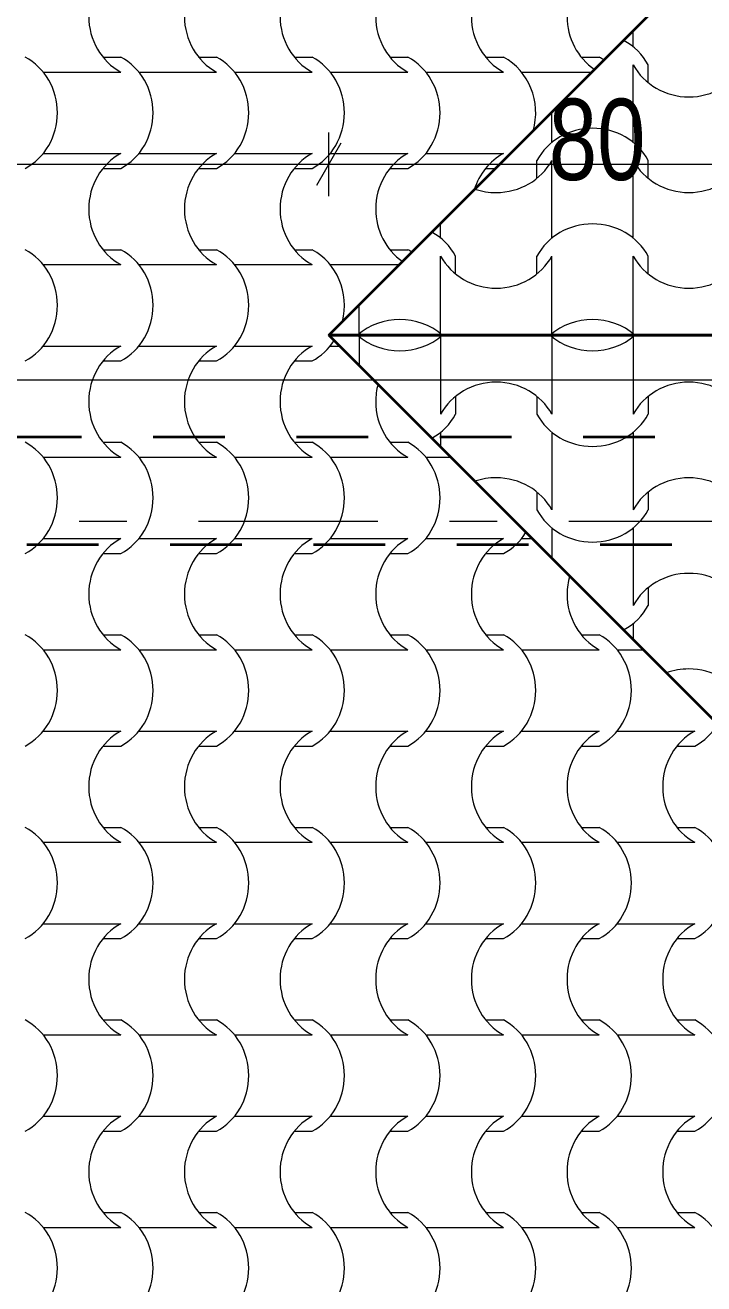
# Model space of a CAD drawing. Header units: millimetres. Extents: x -440 to 2671, y 0 to 297.
# Drawn here: x -174.78 to -154.74, y 137.47 to 174.66 of the extents above; entities that cross this region are included whole.
import ezdxf

# ---------------------------------------------------------------- set-up
doc = ezdxf.new("R2010")
doc.units = ezdxf.units.MM
doc.header["$MEASUREMENT"] = 0
doc.set_wipeout_variables(frame=1)
for name, pattern in [('- Двойно прекъснати линии', [10.936111, 5.291667, -2.116667, 1.411111, -2.116667]), ('- Прекъснати линия', [4.233333, 2.116667, -2.116667]), ('Wipeout_Contour', [1000, 0, -1000])]:
    doc.linetypes.add(name, pattern=pattern)
for name, color, linetype, lineweight, true_color in [('1', 7, 'Continuous', 13, 0x2b2b2b), ('65', 7, 'Continuous', 20, 0x4e4e4e), ('85', 7, 'Continuous', 20, 0x404040)]:
    doc.layers.add(name, color=color, linetype=linetype, lineweight=lineweight, true_color=true_color)
doc.layers.add('102', color=254, linetype='Continuous', lineweight=15)
doc.layers.add('41', color=7, linetype='Continuous', lineweight=35)
doc.styles.add('GENERATED_STYLE_6', font='GOTHIC.TTF')

# ---------------------------------------------------------------- blocks, each defined once
blk = doc.blocks.new('*X45')
at = {"layer": '102', "color": 254, "linetype": 'Continuous', "lineweight": 15}
for p, q in [((267.705, 173.711), (268.232, 173.711)), ((270.53, 173.711), (271.057, 173.711)), ((273.356, 173.711), (273.882, 173.711)), ((276.181, 173.711), (276.708, 173.711)), ((279.006, 173.711), (279.533, 173.711)), ((281.832, 173.711), (282.359, 173.711)), ((265.94, 173.271), (267.086, 173.271)), ((267.086, 173.271), (268.232, 173.271)), ((268.765, 173.271), (269.911, 173.271)), ((269.911, 173.271), (271.057, 173.271)), ((271.591, 173.271), (272.736, 173.271)), ((272.736, 173.271), (273.882, 173.271)), ((274.416, 173.271), (275.562, 173.271)), ((275.562, 173.271), (276.708, 173.271)), ((277.241, 173.271), (278.387, 173.271)), ((278.387, 173.271), (279.533, 173.271)), ((280.067, 173.271), (281.213, 173.271)), ((281.213, 173.271), (282.144, 173.271)), ((265.94, 170.866), (267.086, 170.866)), ((267.086, 170.866), (268.232, 170.866)), ((268.765, 170.866), (269.911, 170.866)), ((269.911, 170.866), (271.057, 170.866)), ((271.591, 170.866), (272.736, 170.866)), ((272.736, 170.866), (273.882, 170.866)), ((274.416, 170.866), (275.562, 170.866)), ((275.562, 170.866), (276.708, 170.866)), ((277.241, 170.866), (278.387, 170.866)), ((278.387, 170.866), (279.533, 170.866)), ((267.705, 170.426), (268.232, 170.426)), ((270.53, 170.426), (271.057, 170.426)), ((273.356, 170.426), (273.882, 170.426)), ((276.181, 170.426), (276.708, 170.426)), ((279.006, 170.426), (279.299, 170.426)), ((267.705, 168.021), (268.232, 168.021)), ((270.53, 168.021), (271.057, 168.021)), ((273.356, 168.021), (273.882, 168.021)), ((276.181, 168.021), (276.708, 168.021)), ((265.94, 167.581), (267.086, 167.581)), ((267.086, 167.581), (268.232, 167.581)), ((268.765, 167.581), (269.911, 167.581)), ((269.911, 167.581), (271.057, 167.581)), ((271.591, 167.581), (272.736, 167.581)), ((272.736, 167.581), (273.882, 167.581)), ((274.416, 167.581), (275.562, 167.581)), ((275.562, 167.581), (276.455, 167.581)), ((265.94, 165.176), (267.086, 165.176)), ((267.086, 165.176), (268.232, 165.176)), ((268.765, 165.176), (269.911, 165.176)), ((269.911, 165.176), (271.057, 165.176)), ((271.591, 165.176), (272.736, 165.176)), ((272.736, 165.176), (273.882, 165.176)), ((274.416, 165.176), (274.693, 165.176)), ((267.705, 164.736), (268.232, 164.736)), ((270.53, 164.736), (271.057, 164.736)), ((273.356, 164.736), (273.882, 164.736)), ((267.705, 162.332), (268.232, 162.332)), ((270.53, 162.332), (271.057, 162.332)), ((273.356, 162.332), (273.882, 162.332)), ((276.181, 162.332), (276.708, 162.332)), ((265.94, 161.892), (267.086, 161.892)), ((267.086, 161.892), (268.232, 161.892)), ((268.765, 161.892), (269.911, 161.892)), ((269.911, 161.892), (271.057, 161.892)), ((271.591, 161.892), (272.736, 161.892)), ((272.736, 161.892), (273.882, 161.892)), ((274.416, 161.892), (275.562, 161.892)), ((275.562, 161.892), (276.708, 161.892)), ((277.241, 161.892), (277.978, 161.892)), ((265.94, 159.487), (267.086, 159.487)), ((267.086, 159.487), (268.232, 159.487)), ((268.765, 159.487), (269.911, 159.487)), ((269.911, 159.487), (271.057, 159.487)), ((271.591, 159.487), (272.736, 159.487)), ((272.736, 159.487), (273.882, 159.487)), ((274.416, 159.487), (275.562, 159.487)), ((275.562, 159.487), (276.708, 159.487)), ((277.241, 159.487), (278.387, 159.487)), ((278.387, 159.487), (279.533, 159.487)), ((280.067, 159.487), (280.382, 159.487)), ((267.705, 159.047), (268.232, 159.047)), ((270.53, 159.047), (271.057, 159.047)), ((273.356, 159.047), (273.882, 159.047)), ((276.181, 159.047), (276.708, 159.047)), ((279.006, 159.047), (279.533, 159.047)), ((267.705, 156.642), (268.232, 156.642)), ((270.53, 156.642), (271.057, 156.642)), ((273.356, 156.642), (273.882, 156.642)), ((276.181, 156.642), (276.708, 156.642)), ((279.006, 156.642), (279.533, 156.642)), ((281.832, 156.642), (282.359, 156.642)), ((265.94, 156.202), (267.086, 156.202)), ((267.086, 156.202), (268.232, 156.202)), ((268.765, 156.202), (269.911, 156.202)), ((269.911, 156.202), (271.057, 156.202)), ((271.591, 156.202), (272.736, 156.202)), ((272.736, 156.202), (273.882, 156.202)), ((274.416, 156.202), (275.562, 156.202)), ((275.562, 156.202), (276.708, 156.202)), ((277.241, 156.202), (278.387, 156.202)), ((278.387, 156.202), (279.533, 156.202)), ((280.067, 156.202), (281.213, 156.202)), ((281.213, 156.202), (282.359, 156.202)), ((282.892, 156.202), (283.667, 156.202)), ((265.94, 153.797), (267.086, 153.797)), ((267.086, 153.797), (268.232, 153.797)), ((268.765, 153.797), (269.911, 153.797)), ((269.911, 153.797), (271.057, 153.797)), ((271.591, 153.797), (272.736, 153.797)), ((272.736, 153.797), (273.882, 153.797)), ((274.416, 153.797), (275.562, 153.797)), ((275.562, 153.797), (276.708, 153.797)), ((277.241, 153.797), (278.387, 153.797)), ((278.387, 153.797), (279.533, 153.797)), ((280.067, 153.797), (281.213, 153.797)), ((281.213, 153.797), (282.359, 153.797)), ((282.892, 153.797), (284.038, 153.797)), ((284.038, 153.797), (285.184, 153.797)), ((267.705, 153.357), (268.232, 153.357)), ((270.53, 153.357), (271.057, 153.357)), ((273.356, 153.357), (273.882, 153.357)), ((276.181, 153.357), (276.708, 153.357)), ((279.006, 153.357), (279.533, 153.357)), ((281.832, 153.357), (282.359, 153.357)), ((284.657, 153.357), (285.184, 153.357)), ((267.705, 150.952), (268.232, 150.952)), ((270.53, 150.952), (271.057, 150.952)), ((273.356, 150.952), (273.882, 150.952)), ((276.181, 150.952), (276.708, 150.952)), ((279.006, 150.952), (279.533, 150.952)), ((281.832, 150.952), (282.359, 150.952)), ((284.657, 150.952), (285.184, 150.952)), ((265.94, 150.512), (267.086, 150.512)), ((267.086, 150.512), (268.232, 150.512)), ((268.765, 150.512), (269.911, 150.512)), ((269.911, 150.512), (271.057, 150.512)), ((271.591, 150.512), (272.736, 150.512)), ((272.736, 150.512), (273.882, 150.512)), ((274.416, 150.512), (275.562, 150.512)), ((275.562, 150.512), (276.708, 150.512)), ((277.241, 150.512), (278.387, 150.512)), ((278.387, 150.512), (279.533, 150.512)), ((280.067, 150.512), (281.213, 150.512)), ((281.213, 150.512), (282.359, 150.512)), ((282.892, 150.512), (284.038, 150.512)), ((284.038, 150.512), (285.184, 150.512)), ((265.94, 148.108), (267.086, 148.108)), ((267.086, 148.108), (268.232, 148.108)), ((268.765, 148.108), (269.911, 148.108)), ((269.911, 148.108), (271.057, 148.108)), ((271.591, 148.108), (272.736, 148.108)), ((272.736, 148.108), (273.882, 148.108)), ((274.416, 148.108), (275.562, 148.108)), ((275.562, 148.108), (276.708, 148.108)), ((277.241, 148.108), (278.387, 148.108)), ((278.387, 148.108), (279.533, 148.108)), ((280.067, 148.108), (281.213, 148.108)), ((281.213, 148.108), (282.359, 148.108)), ((282.892, 148.108), (284.038, 148.108)), ((284.038, 148.108), (285.184, 148.108)), ((267.705, 147.668), (268.232, 147.668)), ((270.53, 147.668), (271.057, 147.668)), ((273.356, 147.668), (273.882, 147.668)), ((276.181, 147.668), (276.708, 147.668)), ((279.006, 147.668), (279.533, 147.668)), ((281.832, 147.668), (282.359, 147.668)), ((284.657, 147.668), (285.184, 147.668)), ((267.705, 145.263), (268.232, 145.263)), ((270.53, 145.263), (271.057, 145.263)), ((273.356, 145.263), (273.882, 145.263)), ((276.181, 145.263), (276.708, 145.263)), ((279.006, 145.263), (279.533, 145.263)), ((281.832, 145.263), (282.359, 145.263)), ((284.657, 145.263), (285.184, 145.263)), ((265.94, 144.823), (267.086, 144.823)), ((267.086, 144.823), (268.232, 144.823)), ((268.765, 144.823), (269.911, 144.823)), ((269.911, 144.823), (271.057, 144.823)), ((271.591, 144.823), (272.736, 144.823)), ((272.736, 144.823), (273.882, 144.823)), ((274.416, 144.823), (275.562, 144.823)), ((275.562, 144.823), (276.708, 144.823)), ((277.241, 144.823), (278.387, 144.823)), ((278.387, 144.823), (279.533, 144.823)), ((280.067, 144.823), (281.213, 144.823)), ((281.213, 144.823), (282.359, 144.823)), ((282.892, 144.823), (284.038, 144.823)), ((284.038, 144.823), (285.184, 144.823)), ((265.94, 142.418), (267.086, 142.418)), ((267.086, 142.418), (268.232, 142.418)), ((268.765, 142.418), (269.911, 142.418)), ((269.911, 142.418), (271.057, 142.418)), ((271.591, 142.418), (272.736, 142.418)), ((272.736, 142.418), (273.882, 142.418)), ((274.416, 142.418), (275.562, 142.418)), ((275.562, 142.418), (276.708, 142.418)), ((277.241, 142.418), (278.387, 142.418)), ((278.387, 142.418), (279.533, 142.418)), ((280.067, 142.418), (281.213, 142.418)), ((281.213, 142.418), (282.359, 142.418)), ((282.892, 142.418), (284.038, 142.418)), ((284.038, 142.418), (285.184, 142.418)), ((267.705, 141.978), (268.232, 141.978)), ((270.53, 141.978), (271.057, 141.978)), ((273.356, 141.978), (273.882, 141.978)), ((276.181, 141.978), (276.708, 141.978)), ((279.006, 141.978), (279.533, 141.978)), ((281.832, 141.978), (282.359, 141.978)), ((284.657, 141.978), (285.184, 141.978)), ((267.705, 139.573), (268.232, 139.573)), ((270.53, 139.573), (271.057, 139.573)), ((273.356, 139.573), (273.882, 139.573)), ((276.181, 139.573), (276.708, 139.573)), ((279.006, 139.573), (279.533, 139.573)), ((281.832, 139.573), (282.359, 139.573)), ((284.657, 139.573), (285.184, 139.573)), ((265.94, 139.133), (267.086, 139.133)), ((267.086, 139.133), (268.232, 139.133)), ((268.765, 139.133), (269.911, 139.133)), ((269.911, 139.133), (271.057, 139.133)), ((271.591, 139.133), (272.736, 139.133)), ((272.736, 139.133), (273.882, 139.133)), ((274.416, 139.133), (275.562, 139.133)), ((275.562, 139.133), (276.708, 139.133)), ((277.241, 139.133), (278.387, 139.133)), ((278.387, 139.133), (279.533, 139.133)), ((280.067, 139.133), (281.213, 139.133)), ((281.213, 139.133), (282.359, 139.133)), ((282.892, 139.133), (284.038, 139.133)), ((284.038, 139.133), (285.184, 139.133))]:
    blk.add_line(p, q, dxfattribs=at)
for centre, major_axis, start_param, end_param in [((269.02, 174.919), (0, 1.849), 1.573772, 2.670554), ((271.846, 174.919), (0, 1.849), 1.573772, 2.670554), ((274.671, 174.919), (0, 1.849), 1.573772, 2.670554), ((277.496, 174.919), (0, 1.849), 1.573772, 2.670554), ((280.322, 174.919), (0, 1.849), 1.573772, 2.670554), ((283.147, 174.919), (0, 1.849), 1.573772, 2.582138), ((264.63, 172.068), (0, 1.839), 3.607672, 5.817106), ((267.455, 172.068), (0, 1.839), 3.607672, 5.817106), ((270.281, 172.068), (0, 1.839), 3.607672, 5.817106), ((273.106, 172.068), (0, 1.839), 3.607672, 5.817106), ((275.931, 172.068), (0, 1.839), 3.607672, 5.817106), ((278.757, 172.068), (0, 1.839), 4.419256, 5.817106), ((281.582, 172.068), (0, 1.839), 5.72325, 5.817106), ((269.02, 169.218), (0, 1.849), 0.471039, 1.56782), ((271.846, 169.218), (0, 1.849), 0.471039, 1.56782), ((274.671, 169.218), (0, 1.849), 0.471039, 1.56782), ((277.496, 169.218), (0, 1.849), 0.471039, 1.56782), ((280.322, 169.218), (0, 1.849), 0.471039, 1.251815), ((269.02, 169.229), (0, 1.849), 1.573772, 2.670554), ((271.846, 169.229), (0, 1.849), 1.573772, 2.670554), ((274.671, 169.229), (0, 1.849), 1.573772, 2.670554), ((277.496, 169.229), (0, 1.849), 1.573772, 2.566357), ((264.63, 166.379), (0, 1.839), 3.607672, 5.817106), ((267.455, 166.379), (0, 1.839), 3.607672, 5.817106), ((270.281, 166.379), (0, 1.839), 3.607672, 5.817106), ((273.106, 166.379), (0, 1.839), 4.449261, 5.817106), ((275.931, 166.379), (0, 1.839), 5.739188, 5.817106), ((269.02, 163.529), (0, 1.849), 0.471039, 1.56782), ((271.846, 163.529), (0, 1.849), 0.471039, 1.56782), ((274.671, 163.529), (0, 1.849), 0.471039, 1.56782), ((273.106, 166.379), (0, 1.839), 3.607672, 4.111027), ((277.496, 163.529), (0, 1.849), 1.289324, 1.56782), ((269.02, 163.54), (0, 1.849), 1.573772, 2.670554), ((271.846, 163.54), (0, 1.849), 1.573772, 2.670554), ((274.671, 163.54), (0, 1.849), 1.573772, 2.670554), ((277.496, 163.54), (0, 1.849), 1.573772, 2.670554), ((264.63, 160.689), (0, 1.839), 3.607672, 5.817106), ((267.455, 160.689), (0, 1.839), 3.607672, 5.817106), ((270.281, 160.689), (0, 1.839), 3.607672, 5.817106), ((273.106, 160.689), (0, 1.839), 3.607672, 5.817106), ((275.931, 160.689), (0, 1.839), 3.607672, 5.817106), ((278.757, 160.689), (0, 1.839), 3.607672, 4.126612), ((269.02, 157.839), (0, 1.849), 0.471039, 1.56782), ((271.846, 157.839), (0, 1.849), 0.471039, 1.56782), ((274.671, 157.839), (0, 1.849), 0.471039, 1.56782), ((277.496, 157.839), (0, 1.849), 0.471039, 1.56782), ((280.322, 157.839), (0, 1.849), 0.471039, 1.56782), ((283.147, 157.839), (0, 1.849), 1.27222, 1.56782), ((269.02, 157.85), (0, 1.849), 1.573772, 2.670554), ((271.846, 157.85), (0, 1.849), 1.573772, 2.670554), ((274.671, 157.85), (0, 1.849), 1.573772, 2.670554), ((277.496, 157.85), (0, 1.849), 1.573772, 2.670554), ((280.322, 157.85), (0, 1.849), 1.573772, 2.670554), ((283.147, 157.85), (0, 1.849), 1.573772, 2.670554), ((264.63, 155), (0, 1.839), 3.607672, 5.817106), ((267.455, 155), (0, 1.839), 3.607672, 5.817106), ((270.281, 155), (0, 1.839), 3.607672, 5.817106), ((273.106, 155), (0, 1.839), 3.607672, 5.817106), ((275.931, 155), (0, 1.839), 3.607672, 5.817106), ((278.757, 155), (0, 1.839), 3.607672, 5.817106), ((281.582, 155), (0, 1.839), 3.607672, 5.817106), ((284.408, 155), (0, 1.839), 3.607672, 4.142238), ((269.02, 152.149), (0, 1.849), 0.471039, 1.56782), ((271.846, 152.149), (0, 1.849), 0.471039, 1.56782), ((274.671, 152.149), (0, 1.849), 0.471039, 1.56782), ((277.496, 152.149), (0, 1.849), 0.471039, 1.56782), ((280.322, 152.149), (0, 1.849), 0.471039, 1.56782), ((283.147, 152.149), (0, 1.849), 0.471039, 1.56782), ((285.973, 152.149), (0, 1.849), 0.471039, 1.56782), ((269.02, 152.16), (0, 1.849), 1.573772, 2.670554), ((271.846, 152.16), (0, 1.849), 1.573772, 2.670554), ((274.671, 152.16), (0, 1.849), 1.573772, 2.670554), ((277.496, 152.16), (0, 1.849), 1.573772, 2.670554), ((280.322, 152.16), (0, 1.849), 1.573772, 2.670554), ((283.147, 152.16), (0, 1.849), 1.573772, 2.670554), ((285.973, 152.16), (0, 1.849), 1.573772, 2.670554), ((264.63, 149.31), (0, 1.839), 3.607672, 5.817106), ((267.455, 149.31), (0, 1.839), 3.607672, 5.817106), ((270.281, 149.31), (0, 1.839), 3.607672, 5.817106), ((273.106, 149.31), (0, 1.839), 3.607672, 5.817106), ((275.931, 149.31), (0, 1.839), 3.607672, 5.817106), ((278.757, 149.31), (0, 1.839), 3.607672, 5.817106), ((281.582, 149.31), (0, 1.839), 3.607672, 5.817106), ((284.408, 149.31), (0, 1.839), 3.607672, 5.817106), ((269.02, 146.46), (0, 1.849), 0.471039, 1.56782), ((271.846, 146.46), (0, 1.849), 0.471039, 1.56782), ((274.671, 146.46), (0, 1.849), 0.471039, 1.56782), ((277.496, 146.46), (0, 1.849), 0.471039, 1.56782), ((280.322, 146.46), (0, 1.849), 0.471039, 1.56782), ((283.147, 146.46), (0, 1.849), 0.471039, 1.56782), ((285.973, 146.46), (0, 1.849), 0.471039, 1.56782), ((269.02, 146.471), (0, 1.849), 1.573772, 2.670554), ((271.846, 146.471), (0, 1.849), 1.573772, 2.670554), ((274.671, 146.471), (0, 1.849), 1.573772, 2.670554), ((277.496, 146.471), (0, 1.849), 1.573772, 2.670554), ((280.322, 146.471), (0, 1.849), 1.573772, 2.670554), ((283.147, 146.471), (0, 1.849), 1.573772, 2.670554), ((285.973, 146.471), (0, 1.849), 1.573772, 2.670554), ((264.63, 143.62), (0, 1.839), 3.607672, 5.817106), ((267.455, 143.62), (0, 1.839), 3.607672, 5.817106), ((270.281, 143.62), (0, 1.839), 3.607672, 5.817106), ((273.106, 143.62), (0, 1.839), 3.607672, 5.817106), ((275.931, 143.62), (0, 1.839), 3.607672, 5.817106), ((278.757, 143.62), (0, 1.839), 3.607672, 5.817106), ((281.582, 143.62), (0, 1.839), 3.607672, 5.817106), ((284.408, 143.62), (0, 1.839), 3.607672, 5.817106), ((269.02, 140.77), (0, 1.849), 0.471039, 1.56782), ((271.846, 140.77), (0, 1.849), 0.471039, 1.56782), ((274.671, 140.77), (0, 1.849), 0.471039, 1.56782), ((277.496, 140.77), (0, 1.849), 0.471039, 1.56782), ((280.322, 140.77), (0, 1.849), 0.471039, 1.56782), ((283.147, 140.77), (0, 1.849), 0.471039, 1.56782), ((285.973, 140.77), (0, 1.849), 0.471039, 1.56782), ((269.02, 140.781), (0, 1.849), 1.573772, 2.670554), ((271.846, 140.781), (0, 1.849), 1.573772, 2.670554), ((274.671, 140.781), (0, 1.849), 1.573772, 2.670554), ((277.496, 140.781), (0, 1.849), 1.573772, 2.670554), ((280.322, 140.781), (0, 1.849), 1.573772, 2.670554), ((283.147, 140.781), (0, 1.849), 1.573772, 2.670554), ((285.973, 140.781), (0, 1.849), 1.573772, 2.670554), ((264.63, 137.931), (0, 1.839), 3.607672, 5.817106), ((267.455, 137.931), (0, 1.839), 3.607672, 5.817106), ((270.281, 137.931), (0, 1.839), 3.607672, 5.817106), ((273.106, 137.931), (0, 1.839), 3.607672, 5.817106), ((275.931, 137.931), (0, 1.839), 3.607672, 5.817106), ((278.757, 137.931), (0, 1.839), 3.607672, 5.817106), ((281.582, 137.931), (0, 1.839), 3.607672, 5.817106), ((284.408, 137.931), (0, 1.839), 3.607672, 5.817106)]:
    blk.add_ellipse(centre, major_axis=major_axis, ratio=0.939693, start_param=start_param, end_param=end_param, dxfattribs=at)
blk = doc.blocks.new('*X48')
at = {"layer": '102', "color": 254, "linetype": 'Continuous', "lineweight": 15}
for p, q in [((275.272, 165.453), (275.272, 164.598)), ((277.676, 165.453), (277.676, 164.307)), ((280.961, 165.453), (280.961, 164.307)), ((283.366, 165.453), (283.366, 164.307)), ((277.676, 164.307), (277.676, 163.161)), ((280.961, 164.307), (280.961, 163.161)), ((283.366, 164.307), (283.366, 163.161)), ((278.116, 163.688), (278.116, 163.161)), ((280.521, 163.688), (280.521, 163.161)), ((283.806, 163.688), (283.806, 163.161)), ((277.676, 162.628), (277.676, 162.193)), ((280.961, 162.628), (280.961, 161.482)), ((283.366, 162.628), (283.366, 161.482)), ((280.961, 161.482), (280.961, 160.336)), ((283.366, 161.482), (283.366, 160.336)), ((280.521, 160.863), (280.521, 160.336)), ((283.806, 160.863), (283.806, 160.336)), ((280.961, 159.802), (280.961, 158.908)), ((283.366, 159.802), (283.366, 158.656)), ((283.366, 158.656), (283.366, 157.511)), ((283.806, 158.037), (283.806, 157.511)), ((283.366, 156.977), (283.366, 156.503))]:
    blk.add_line(p, q, dxfattribs=at)
for centre, major_axis, start_param, end_param in [((276.474, 166.763), (1.839, 0), 3.963435, 5.461341), ((282.164, 166.763), (1.839, 0), 3.963438, 5.461338), ((279.324, 162.373), (1.849, 0), 1.573772, 2.670554), ((279.313, 162.373), (1.849, 0), 0.471039, 1.56782), ((285.014, 162.373), (1.849, 0), 1.573772, 2.670554), ((285.003, 162.373), (1.849, 0), 0.471039, 1.56782), ((276.474, 163.938), (1.839, 0), 5.249942, 5.817106), ((282.164, 163.938), (1.839, 0), 3.607672, 5.817106), ((279.324, 159.547), (1.849, 0), 1.573772, 1.92114), ((279.313, 159.547), (1.849, 0), 0.471039, 1.56782), ((285.014, 159.547), (1.849, 0), 1.573772, 2.670554), ((285.003, 159.547), (1.849, 0), 0.471039, 1.56782), ((282.164, 161.112), (1.839, 0), 3.607672, 5.817106), ((285.014, 156.722), (1.849, 0), 1.573772, 2.670554), ((285.003, 156.722), (1.849, 0), 0.471039, 1.56782), ((282.164, 158.287), (1.839, 0), 5.234159, 5.817106), ((285.014, 153.897), (1.849, 0), 1.573772, 1.937718), ((285.003, 153.897), (1.849, 0), 0.471039, 1.56782)]:
    blk.add_ellipse(centre, major_axis=major_axis, ratio=0.939693, start_param=start_param, end_param=end_param, dxfattribs=at)
blk = doc.blocks.new('*X49')
at = {"layer": '102', "color": 254, "linetype": 'Continuous', "lineweight": 15}
for p, q in [((283.366, 174.019), (283.366, 174.492)), ((283.366, 172.339), (283.366, 173.485)), ((283.806, 172.958), (283.806, 173.485)), ((283.366, 171.193), (283.366, 172.339)), ((280.961, 171.193), (280.961, 172.088)), ((280.521, 170.133), (280.521, 170.66)), ((280.961, 169.514), (280.961, 170.66)), ((283.366, 169.514), (283.366, 170.66)), ((283.806, 170.133), (283.806, 170.66)), ((280.961, 168.368), (280.961, 169.514)), ((283.366, 168.368), (283.366, 169.514)), ((277.676, 168.368), (277.676, 168.803)), ((277.676, 166.688), (277.676, 167.834)), ((278.116, 167.307), (278.116, 167.834)), ((280.521, 167.307), (280.521, 167.834)), ((280.961, 166.688), (280.961, 167.834)), ((283.366, 166.688), (283.366, 167.834)), ((283.806, 167.307), (283.806, 167.834)), ((277.676, 165.543), (277.676, 166.688)), ((280.961, 165.543), (280.961, 166.688)), ((283.366, 165.543), (283.366, 166.688)), ((275.272, 165.543), (275.272, 166.398))]:
    blk.add_line(p, q, dxfattribs=at)
for centre, major_axis, start_param, end_param in [((282.164, 172.709), (-1.839, 0), 3.607672, 4.190619), ((285.014, 174.274), (-1.849, 0), 0.471039, 1.56782), ((285.003, 174.274), (-1.849, 0), 1.573772, 2.670554), ((282.164, 169.883), (-1.839, 0), 3.607672, 5.817106), ((279.313, 171.448), (-1.849, 0), 1.573772, 2.670554), ((285.014, 171.448), (-1.849, 0), 0.471039, 1.56782), ((285.003, 171.448), (-1.849, 0), 1.573772, 2.670554), ((279.324, 171.448), (-1.849, 0), 1.220453, 1.56782), ((276.474, 167.058), (-1.839, 0), 3.607672, 4.174836), ((282.164, 167.058), (-1.839, 0), 3.607672, 5.817106), ((279.324, 168.623), (-1.849, 0), 0.471039, 1.56782), ((279.313, 168.623), (-1.849, 0), 1.573772, 2.670554), ((285.014, 168.623), (-1.849, 0), 0.471039, 1.56782), ((285.003, 168.623), (-1.849, 0), 1.573772, 2.670554), ((276.474, 164.232), (-1.839, 0), 3.963437, 5.461343), ((282.164, 164.232), (-1.839, 0), 3.96344, 5.46134)]:
    blk.add_ellipse(centre, major_axis=major_axis, ratio=0.939693, start_param=start_param, end_param=end_param, dxfattribs=at)

msp = doc.modelspace()

# ---------------------------------------------------------------- wipeouts: each hides what was drawn before it
at = {"color": 254, "linetype": 'Wipeout_Contour', "lineweight": 0, "ltscale": 1886.276001}
msp.add_wipeout([(-96.817, 234.498), (-231.817, 234.498), (-231.817, 111.498), (-216.817, 96.498), (-96.817, 96.498), (-165.817, 165.498)], dxfattribs=at)

# ---------------------------------------------------------------- next in the draw order: linework, layer by layer
at = {"layer": '41', "color": 7, "linetype": 'Continuous', "lineweight": 35, "flags": 128}
for points in [[(-96.817, 234.498), (-165.817, 165.498)], [(-165.817, 165.498), (-96.817, 96.498)]]:
    msp.add_lwpolyline(points, dxfattribs=at)

# ---------------------------------------------------------------- next in the draw order: block references
at = {"layer": '65', "color": 251, "linetype": 'Continuous', "lineweight": 20, "true_color": 0x4e4e4e}
msp.add_blockref('*X45', (-440.188, 0), dxfattribs=at)

# ---------------------------------------------------------------- next in the draw order: wipeouts: each hides what was drawn before it
at = {"color": 254, "linetype": 'Wipeout_Contour', "lineweight": 0, "ltscale": 1383.389464}
msp.add_wipeout([(-80.817, 96.498), (-149.817, 165.498), (-165.817, 165.498), (-96.817, 96.498)], dxfattribs=at)

# ---------------------------------------------------------------- next in the draw order: linework, layer by layer
at = {"layer": '1', "linetype": '- Двойно прекъснати линии', "lineweight": 13}
msp.add_line((-366.512, 159.998), (-72.802, 159.998), dxfattribs=at)
at = {"layer": '41', "color": 7, "linetype": 'Continuous', "lineweight": 35, "flags": 128}
for points in [[(-165.817, 165.498), (-149.817, 165.498)], [(-96.817, 96.498), (-165.817, 165.498)]]:
    msp.add_lwpolyline(points, dxfattribs=at)
at = {"layer": '41', "color": 7, "linetype": '- Прекъснати линия', "lineweight": 35, "flags": 128}
for points in [[(-253.935, 101.498), (-253.935, 162.498), (-121.817, 162.498)], [(-121.817, 159.298), (-250.735, 159.298), (-250.735, 159.998), (-250.735, 101.498)]]:
    msp.add_lwpolyline(points, dxfattribs=at)
at = {"layer": '85', "linetype": 'Continuous', "lineweight": 20}
msp.add_line((-366.817, 164.175), (-80.817, 164.175), dxfattribs=at)

# ---------------------------------------------------------------- next in the draw order: block references
at = {"layer": '65', "color": 251, "linetype": 'Continuous', "lineweight": 20, "true_color": 0x4e4e4e}
msp.add_blockref('*X48', (-440.188, 0), dxfattribs=at)

# ---------------------------------------------------------------- next in the draw order: wipeouts: each hides what was drawn before it
at = {"color": 254, "linetype": 'Wipeout_Contour', "lineweight": 0, "ltscale": 1499.526525}
msp.add_wipeout([(-96.817, 234.498), (-165.817, 165.498), (-149.817, 165.498), (-80.817, 234.498)], dxfattribs=at)

# ---------------------------------------------------------------- next in the draw order: linework, layer by layer
at = {"layer": '41', "color": 7, "linetype": 'Continuous', "lineweight": 35, "flags": 128}
for points in [[(-165.817, 165.498), (-96.817, 234.498)], [(-149.817, 165.498), (-165.817, 165.498)]]:
    msp.add_lwpolyline(points, dxfattribs=at)
at = {"layer": '85', "linetype": 'Continuous', "lineweight": 20}
for p, q in [((-165.817, 169.609), (-165.817, 171.484)), ((-165.456, 171.172), (-166.178, 169.922)), ((-231.817, 170.547), (-165.817, 170.547)), ((-165.817, 170.547), (-149.817, 170.547))]:
    msp.add_line(p, q, dxfattribs=at)

# ---------------------------------------------------------------- next in the draw order: block references
at = {"layer": '65', "color": 251, "linetype": 'Continuous', "lineweight": 20, "true_color": 0x4e4e4e}
msp.add_blockref('*X49', (-440.188, 0), dxfattribs=at)

# ---------------------------------------------------------------- next in the draw order: texts
at = {"layer": '1', "linetype": 'Continuous', "lineweight": 13, "insert": (-159.317, 170.048), "char_height": 2.4, "attachment_point": 7, "style": 'GENERATED_STYLE_6'}
msp.add_mtext('\\A1;{\\W0.800000x;\\pql;\\fCentury Gothic|b0|i0|c0|p34;80}', dxfattribs=at)

doc.saveas('drawing.dxf')
